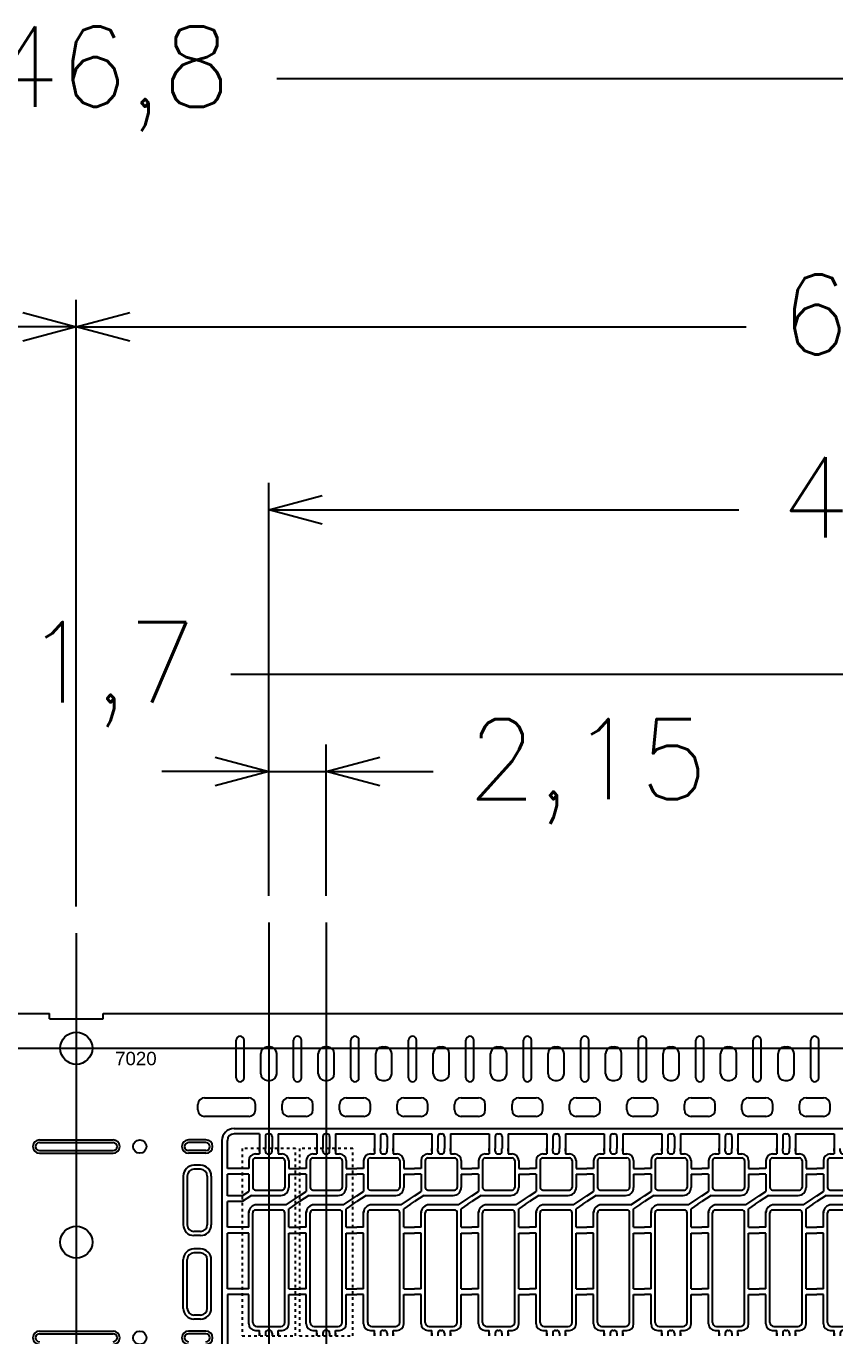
# Model space of a CAD drawing. Header units: millimetres. Extents: x -969 to -640, y 747 to 954.
# Drawn here: x -781.82 to -751.57, y 905.07 to 954.03 of the extents above; entities that cross this region are included whole.
import ezdxf

# ---------------------------------------------------------------- set-up
doc = ezdxf.new("R2010")
doc.units = ezdxf.units.MM
doc.header["$PDMODE"] = 3
doc.header["$PDSIZE"] = -1
for name, pattern in [('CENTER', [10.16, 6.35, -1.27, 1.27, -1.27]), ('DOT2', [0.125, 0, -0.125]), ('HIDDEN', [1.905, 1.27, -0.635])]:
    doc.linetypes.add(name, pattern=pattern)
doc.layers.get('DEFPOINTS').update_dxf_attribs({"color": 10})
for name, color, linetype in [('1', 3, 'Continuous'), ('6', 6, 'Continuous'), ('b etching', 1, 'Continuous'), ('CEN', 8, 'CENTER'), ('DIM', 7, 'Continuous'), ('HID', 1, 'HIDDEN')]:
    doc.layers.add(name, color=color, linetype=linetype)
doc.styles.add('SIMPLEX', font='simplex')
doc.styles.get("Standard").update_dxf_attribs({"font": 'txt.shx', "bigfont": 'chineset.shx'})
doc.styles.add('STYLE3', font='arial.ttf')
doc.dimstyles.new('ISO-25', dxfattribs={"dimtxt": 2.5, "dimasz": 2.5, "dimexe": 1.25, "dimexo": 0.625, "dimtad": 1, "dimtxsty": 'Standard', "dimcen": 2.5, "dimadec": 0, "dimazin": 0, "dimtfac": 1, "dimtmove": 0, "dimatfit": 3, "dimfxl": 1, "dimarcsym": 0})

# ---------------------------------------------------------------- blocks, each defined once
blk = doc.blocks.new('_OPEN30')
at = {"color": 0, "linetype": 'ByBlock'}
for p, q in [((-1, 0.268), (0, 0)), ((0, 0), (-1, -0.268)), ((0, 0), (-1, 0))]:
    blk.add_line(p, q, dxfattribs=at)
blk = doc.blocks.new('*D1')
at = {"layer": 'DEFPOINTS', "color": 0, "transparency": 16777216}
for p in [(-656.549, 952.064), (-903.349, 916.616), (-656.549, 916.616)]:
    blk.add_point(p, dxfattribs=at)
at = {"layer": 'DIM', "color": 0, "lineweight": -2, "transparency": 16777216}
for p, q in [((-903.349, 917.616), (-903.349, 953.064)), ((-656.549, 917.616), (-656.549, 953.064)), ((-901.349, 952.064), (-787.449, 952.064)), ((-658.549, 952.064), (-772.449, 952.064))]:
    blk.add_line(p, q, dxfattribs=at)
at = {"layer": 'DIM', "color": 0, "lineweight": -2, "transparency": 16777216, "xscale": 2, "yscale": 2, "zscale": 2, "rotation": 180}
blk.add_blockref('_OPEN30', (-903.349, 952.064), dxfattribs=at)
at = {"layer": 'DIM', "color": 0, "lineweight": -2, "transparency": 16777216, "xscale": 2, "yscale": 2, "zscale": 2}
blk.add_blockref('_OPEN30', (-656.549, 952.064), dxfattribs=at)
at = {"layer": 'DIM', "color": 0, "transparency": 16777216, "insert": (-779.949, 952.064), "char_height": 3, "attachment_point": 5, "style": 'SIMPLEX'}
blk.add_mtext('246,8', dxfattribs=at)
blk = doc.blocks.new('*D25')
at = {"layer": 'DEFPOINTS', "color": 0, "transparency": 16777216}
for p in [(-725.449, 935.955), (-772.749, 920.516), (-725.449, 920.516)]:
    blk.add_point(p, dxfattribs=at)
at = {"layer": 'DIM', "color": 0, "lineweight": -2, "transparency": 16777216}
for p, q in [((-772.749, 921.516), (-772.749, 936.955)), ((-725.449, 921.516), (-725.449, 936.955)), ((-770.749, 935.955), (-755.17, 935.955)), ((-727.449, 935.955), (-743.027, 935.955))]:
    blk.add_line(p, q, dxfattribs=at)
at = {"layer": 'DIM', "color": 0, "lineweight": -2, "transparency": 16777216, "xscale": 2, "yscale": 2, "zscale": 2, "rotation": 180}
blk.add_blockref('_OPEN30', (-772.749, 935.955), dxfattribs=at)
at = {"layer": 'DIM', "color": 0, "lineweight": -2, "transparency": 16777216, "xscale": 2, "yscale": 2, "zscale": 2}
blk.add_blockref('_OPEN30', (-725.449, 935.955), dxfattribs=at)
at = {"layer": 'DIM', "color": 0, "transparency": 16777216, "insert": (-749.099, 935.955), "char_height": 3, "attachment_point": 5, "style": 'SIMPLEX'}
blk.add_mtext('47,3', dxfattribs=at)
blk = doc.blocks.new('*D26')
at = {"layer": 'DEFPOINTS', "color": 0, "transparency": 16777216}
for p in [(-770.599, 926.169), (-772.749, 920.516), (-770.599, 920.516)]:
    blk.add_point(p, dxfattribs=at)
at = {"layer": 'DIM', "color": 0, "lineweight": -2, "transparency": 16777216}
for p, q in [((-772.749, 921.516), (-772.749, 927.169)), ((-770.599, 921.516), (-770.599, 927.169)), ((-774.749, 926.169), (-776.749, 926.169)), ((-772.749, 926.169), (-770.599, 926.169)), ((-768.599, 926.169), (-766.599, 926.169))]:
    blk.add_line(p, q, dxfattribs=at)
at = {"layer": 'DIM', "color": 0, "lineweight": -2, "transparency": 16777216, "xscale": 2, "yscale": 2, "zscale": 2}
blk.add_blockref('_OPEN30', (-772.749, 926.169), dxfattribs=at)
at = {"layer": 'DIM', "color": 0, "lineweight": -2, "transparency": 16777216, "xscale": 2, "yscale": 2, "zscale": 2, "rotation": 180}
blk.add_blockref('_OPEN30', (-770.599, 926.169), dxfattribs=at)
at = {"layer": 'DIM', "color": 0, "transparency": 16777216, "insert": (-760.813, 926.169), "char_height": 3, "attachment_point": 5, "style": 'SIMPLEX'}
blk.add_mtext('2,15', dxfattribs=at)
blk = doc.blocks.new('*D31')
at = {"layer": 'DEFPOINTS', "color": 0, "transparency": 16777216}
for p in [(-779.949, 942.797), (-841.649, 920.116), (-779.949, 920.116)]:
    blk.add_point(p, dxfattribs=at)
at = {"layer": 'DIM', "color": 0, "lineweight": -2, "transparency": 16777216}
for p, q in [((-841.649, 921.116), (-841.649, 943.797)), ((-779.949, 921.116), (-779.949, 943.797)), ((-839.649, 942.797), (-816.584, 942.797)), ((-781.949, 942.797), (-805.013, 942.797))]:
    blk.add_line(p, q, dxfattribs=at)
at = {"layer": 'DIM', "color": 0, "lineweight": -2, "transparency": 16777216, "xscale": 2, "yscale": 2, "zscale": 2, "rotation": 180}
blk.add_blockref('_OPEN30', (-841.649, 942.797), dxfattribs=at)
at = {"layer": 'DIM', "color": 0, "lineweight": -2, "transparency": 16777216, "xscale": 2, "yscale": 2, "zscale": 2}
blk.add_blockref('_OPEN30', (-779.949, 942.797), dxfattribs=at)
at = {"layer": 'DIM', "color": 0, "transparency": 16777216, "insert": (-810.799, 942.797), "char_height": 3, "attachment_point": 5, "style": 'SIMPLEX'}
blk.add_mtext('61,7', dxfattribs=at)
blk = doc.blocks.new('*D29')
at = {"layer": 'DEFPOINTS', "color": 0, "transparency": 16777216}
for p in [(-718.249, 942.797), (-779.949, 920.116), (-718.249, 920.116)]:
    blk.add_point(p, dxfattribs=at)
at = {"layer": 'DIM', "color": 0, "lineweight": -2, "transparency": 16777216}
for p, q in [((-779.949, 921.116), (-779.949, 943.797)), ((-718.249, 921.116), (-718.249, 943.797)), ((-777.949, 942.797), (-754.884, 942.797)), ((-720.249, 942.797), (-743.313, 942.797))]:
    blk.add_line(p, q, dxfattribs=at)
at = {"layer": 'DIM', "color": 0, "lineweight": -2, "transparency": 16777216, "xscale": 2, "yscale": 2, "zscale": 2, "rotation": 180}
blk.add_blockref('_OPEN30', (-779.949, 942.797), dxfattribs=at)
at = {"layer": 'DIM', "color": 0, "lineweight": -2, "transparency": 16777216, "xscale": 2, "yscale": 2, "zscale": 2}
blk.add_blockref('_OPEN30', (-718.249, 942.797), dxfattribs=at)
at = {"layer": 'DIM', "color": 0, "transparency": 16777216, "insert": (-749.099, 942.797), "char_height": 3, "attachment_point": 5, "style": 'SIMPLEX'}
blk.add_mtext('61,7', dxfattribs=at)
blk = doc.blocks.new('*D36')
at = {"layer": 'DEFPOINTS', "color": 0, "transparency": 16777216}
for p in [(-749.099, 929.794), (-810.799, 920.616), (-749.099, 920.616)]:
    blk.add_point(p, dxfattribs=at)
at = {"layer": 'DIM', "color": 0, "lineweight": -2, "transparency": 16777216}
for p, q in [((-810.799, 921.616), (-810.799, 930.794)), ((-749.099, 921.616), (-749.099, 930.794)), ((-808.799, 929.794), (-785.734, 929.794)), ((-751.099, 929.794), (-774.163, 929.794))]:
    blk.add_line(p, q, dxfattribs=at)
at = {"layer": 'DIM', "color": 0, "lineweight": -2, "transparency": 16777216, "xscale": 2, "yscale": 2, "zscale": 2, "rotation": 180}
blk.add_blockref('_OPEN30', (-810.799, 929.794), dxfattribs=at)
at = {"layer": 'DIM', "color": 0, "lineweight": -2, "transparency": 16777216, "xscale": 2, "yscale": 2, "zscale": 2}
blk.add_blockref('_OPEN30', (-749.099, 929.794), dxfattribs=at)
at = {"layer": 'DIM', "color": 0, "transparency": 16777216, "insert": (-779.949, 929.794), "char_height": 3, "attachment_point": 5, "style": 'SIMPLEX'}
blk.add_mtext('61,7', dxfattribs=at)
blk = doc.blocks.new('e1')
at = {"layer": '1', "linetype": 'ByBlock'}
for p, q in [((-947.208, 906.381), (-947.058, 906.381)), ((-946.833, 906.481), (-946.833, 906.581)), ((-946.733, 906.381), (-946.683, 906.381)), ((-946.583, 906.481), (-946.583, 906.581)), ((-947.708, 904.814), (-947.458, 904.981)), ((-947.358, 904.831), (-947.708, 904.597)), ((-946.058, 904.481), (-945.708, 904.714)), ((-945.708, 904.497), (-945.958, 904.331)), ((-947.208, 899.781), (-947.058, 899.781)), ((-946.833, 899.681), (-946.833, 899.581)), ((-946.733, 899.781), (-946.683, 899.781)), ((-946.583, 899.681), (-946.583, 899.581))]:
    blk.add_line(p, q, dxfattribs=at)
at = {"layer": '1'}
for p, q in [((-947.058, 906.581), (-947.058, 906.481)), ((-947.058, 906.481), (-947.058, 906.581)), ((-947.058, 906.581), (-947.058, 906.381)), ((-946.358, 906.581), (-946.358, 906.481)), ((-946.358, 906.481), (-946.358, 906.581)), ((-946.358, 906.581), (-946.358, 906.381)), ((-946.358, 906.381), (-946.208, 906.381)), ((-947.458, 906.131), (-947.458, 905.841)), ((-945.958, 906.131), (-945.958, 905.841)), ((-947.458, 905.841), (-947.708, 905.841)), ((-947.458, 905.621), (-947.708, 905.621)), ((-947.458, 905.621), (-947.458, 904.981)), ((-945.958, 905.841), (-945.708, 905.841)), ((-945.958, 905.621), (-945.958, 905.131)), ((-945.958, 905.621), (-945.708, 905.621)), ((-947.358, 904.831), (-946.258, 904.831)), ((-946.058, 904.481), (-947.158, 904.481)), ((-947.458, 903.641), (-947.458, 904.231)), ((-945.958, 903.641), (-945.958, 904.331)), ((-947.458, 903.641), (-947.708, 903.641)), ((-947.458, 903.421), (-947.708, 903.421)), ((-947.458, 901.341), (-947.458, 903.421)), ((-945.958, 903.641), (-945.708, 903.641)), ((-945.958, 901.341), (-945.958, 903.421)), ((-945.958, 903.421), (-945.708, 903.421)), ((-947.458, 901.341), (-947.708, 901.341)), ((-947.458, 901.121), (-947.708, 901.121)), ((-947.458, 900.031), (-947.458, 901.121)), ((-945.958, 901.341), (-945.708, 901.341)), ((-945.958, 900.031), (-945.958, 901.121)), ((-945.958, 901.121), (-945.708, 901.121)), ((-947.058, 899.581), (-947.058, 899.781)), ((-947.058, 899.581), (-947.058, 899.681)), ((-947.058, 899.681), (-947.058, 899.581)), ((-946.358, 899.781), (-946.208, 899.781)), ((-946.358, 899.581), (-946.358, 899.781)), ((-946.358, 899.581), (-946.358, 899.681)), ((-946.358, 899.681), (-946.358, 899.581))]:
    blk.add_line(p, q, dxfattribs=at)
for centre, radius, start, end in [((-947.208, 906.131), 0.25, 90, 180), ((-946.208, 906.131), 0.25, 0, 90), ((-946.258, 905.131), 0.3, 270, 0), ((-947.158, 904.181), 0.3, 90, 180), ((-947.208, 900.031), 0.25, 180, 270), ((-946.208, 900.031), 0.25, 270, 0)]:
    blk.add_arc(centre, radius, start, end, dxfattribs=at)
at = {"layer": '1', "linetype": 'ByBlock'}
for centre, start, end in [((-946.733, 906.481), 180, 270), ((-946.683, 906.481), 270, 0), ((-946.733, 899.681), 90, 180), ((-946.683, 899.681), 0, 90)]:
    blk.add_arc(centre, 0.1, start, end, dxfattribs=at)
blk = doc.blocks.new('e2')
at = {"layer": 'b etching', "linetype": 'ByBlock'}
for p, q in [((-947.308, 906.131), (-947.308, 905.131)), ((-947.208, 906.231), (-946.208, 906.231)), ((-946.108, 906.131), (-946.108, 905.131)), ((-947.208, 905.031), (-946.208, 905.031)), ((-947.308, 900.081), (-947.308, 904.181)), ((-946.208, 904.281), (-947.208, 904.281)), ((-946.108, 900.081), (-946.108, 904.181)), ((-947.158, 899.931), (-946.258, 899.931))]:
    blk.add_line(p, q, dxfattribs=at)
for centre, radius, start, end in [((-947.208, 906.131), 0.1, 90, 180), ((-946.208, 906.131), 0.1, 360, 90), ((-947.208, 905.131), 0.1, 180, 270), ((-946.208, 905.131), 0.1, 270, 360), ((-947.208, 904.181), 0.1, 90, 180), ((-946.208, 904.181), 0.1, 0, 90), ((-947.158, 900.081), 0.15, 180, 270), ((-946.258, 900.081), 0.15, 270, 0)]:
    blk.add_arc(centre, radius, start, end, dxfattribs=at)

msp = doc.modelspace()

# ---------------------------------------------------------------- linework, layer by layer
at = {"layer": '1', "linetype": 'ByBlock'}
for p, q in [((-810.7986804, 917.11640189), (-780.9486804, 917.11640189)), ((-778.9486804, 917.11640189), (-749.0986804, 917.11640189)), ((-773.2486804, 913.51640189), (-773.2486804, 913.71640189)), ((-772.2486804, 913.51640189), (-772.2486804, 913.71640189)), ((-771.0986804, 913.51640189), (-771.0986804, 913.71640189)), ((-770.0986804, 913.51640189), (-770.0986804, 913.71640189)), ((-768.9486804, 913.51640189), (-768.9486804, 913.71640189)), ((-767.9486804, 913.51640189), (-767.9486804, 913.71640189)), ((-766.7986804, 913.51640189), (-766.7986804, 913.71640189)), ((-765.7986804, 913.51640189), (-765.7986804, 913.71640189)), ((-764.6486804, 913.51640189), (-764.6486804, 913.71640189)), ((-763.6486804, 913.51640189), (-763.6486804, 913.71640189)), ((-762.4986804, 913.51640189), (-762.4986804, 913.71640189)), ((-761.4986804, 913.51640189), (-761.4986804, 913.71640189)), ((-760.3486804, 913.51640189), (-760.3486804, 913.71640189)), ((-759.3486804, 913.51640189), (-759.3486804, 913.71640189)), ((-758.1986804, 913.51640189), (-758.1986804, 913.71640189)), ((-757.1986804, 913.51640189), (-757.1986804, 913.71640189)), ((-756.0486804, 913.51640189), (-756.0486804, 913.71640189)), ((-755.0486804, 913.51640189), (-755.0486804, 913.71640189)), ((-753.8986804, 913.51640189), (-753.8986804, 913.71640189)), ((-752.8986804, 913.51640189), (-752.8986804, 913.71640189)), ((-751.7486804, 913.51640189), (-751.7486804, 913.71640189)), ((-773.4986804, 913.26640189), (-775.1486804, 913.26640189)), ((-771.3486804, 913.26640189), (-771.9986804, 913.26640189)), ((-769.1986804, 913.26640189), (-769.8486804, 913.26640189)), ((-767.0486804, 913.26640189), (-767.6986804, 913.26640189)), ((-764.8986804, 913.26640189), (-765.5486804, 913.26640189)), ((-762.7486804, 913.26640189), (-763.3986804, 913.26640189)), ((-760.5986804, 913.26640189), (-761.2486804, 913.26640189)), ((-758.4486804, 913.26640189), (-759.0986804, 913.26640189)), ((-756.2986804, 913.26640189), (-756.9486804, 913.26640189)), ((-754.1486804, 913.26640189), (-754.7986804, 913.26640189)), ((-751.9986804, 913.26640189), (-752.6486804, 913.26640189)), ((-774.2986804, 911.32640189), (-774.2986804, 912.36640189)), ((-773.0986804, 912.61640189), (-774.0486804, 912.61640189)), ((-773.0986804, 912.61640189), (-773.0986804, 912.06640189)), ((-772.8736804, 912.51640189), (-772.8736804, 912.06640189)), ((-772.7736804, 912.61640189), (-772.7236804, 912.61640189)), ((-772.6236804, 912.51640189), (-772.6236804, 912.06640189)), ((-772.3986804, 912.61640189), (-770.9486804, 912.61640189)), ((-772.3986804, 912.61640189), (-772.3986804, 912.06640189)), ((-770.9486804, 912.61640189), (-770.9486804, 912.06640189)), ((-770.7236804, 912.51640189), (-770.7236804, 912.06640189)), ((-770.6236804, 912.61640189), (-770.5736804, 912.61640189)), ((-770.4736804, 912.51640189), (-770.4736804, 912.06640189)), ((-770.2486804, 912.61640189), (-768.7986804, 912.61640189)), ((-770.2486804, 912.61640189), (-770.2486804, 912.06640189)), ((-768.7986804, 912.61640189), (-768.7986804, 912.06640189)), ((-768.5736804, 912.51640189), (-768.5736804, 912.06640189)), ((-768.4736804, 912.61640189), (-768.4236804, 912.61640189)), ((-768.3236804, 912.51640189), (-768.3236804, 912.06640189)), ((-768.0986804, 912.61640189), (-766.6486804, 912.61640189)), ((-768.0986804, 912.61640189), (-768.0986804, 912.06640189)), ((-766.6486804, 912.61640189), (-766.6486804, 912.06640189)), ((-766.4236804, 912.51640189), (-766.4236804, 912.06640189)), ((-766.3236804, 912.61640189), (-766.2736804, 912.61640189)), ((-766.1736804, 912.51640189), (-766.1736804, 912.06640189)), ((-765.9486804, 912.61640189), (-764.4986804, 912.61640189)), ((-765.9486804, 912.61640189), (-765.9486804, 912.06640189)), ((-764.4986804, 912.61640189), (-764.4986804, 912.06640189)), ((-764.2736804, 912.51640189), (-764.2736804, 912.06640189)), ((-764.1736804, 912.61640189), (-764.1236804, 912.61640189)), ((-764.0236804, 912.51640189), (-764.0236804, 912.06640189)), ((-763.7986804, 912.61640189), (-762.3486804, 912.61640189)), ((-763.7986804, 912.61640189), (-763.7986804, 912.06640189)), ((-762.3486804, 912.61640189), (-762.3486804, 912.06640189)), ((-762.1236804, 912.51640189), (-762.1236804, 912.06640189)), ((-762.0236804, 912.61640189), (-761.9736804, 912.61640189)), ((-761.8736804, 912.51640189), (-761.8736804, 912.06640189)), ((-761.6486804, 912.61640189), (-760.1986804, 912.61640189)), ((-761.6486804, 912.61640189), (-761.6486804, 912.06640189)), ((-760.1986804, 912.61640189), (-760.1986804, 912.06640189)), ((-759.9736804, 912.51640189), (-759.9736804, 912.06640189)), ((-759.8736804, 912.61640189), (-759.8236804, 912.61640189)), ((-759.7236804, 912.51640189), (-759.7236804, 912.06640189)), ((-759.4986804, 912.61640189), (-758.0486804, 912.61640189)), ((-759.4986804, 912.61640189), (-759.4986804, 912.06640189)), ((-758.0486804, 912.61640189), (-758.0486804, 912.06640189)), ((-757.8236804, 912.51640189), (-757.8236804, 912.06640189)), ((-757.7236804, 912.61640189), (-757.6736804, 912.61640189)), ((-757.5736804, 912.51640189), (-757.5736804, 912.06640189)), ((-757.3486804, 912.61640189), (-755.8986804, 912.61640189)), ((-757.3486804, 912.61640189), (-757.3486804, 912.06640189)), ((-755.8986804, 912.61640189), (-755.8986804, 912.06640189)), ((-755.6736804, 912.51640189), (-755.6736804, 912.06640189)), ((-755.5736804, 912.61640189), (-755.5236804, 912.61640189)), ((-755.4236804, 912.51640189), (-755.4236804, 912.06640189)), ((-755.1986804, 912.61640189), (-753.7486804, 912.61640189)), ((-755.1986804, 912.61640189), (-755.1986804, 912.06640189)), ((-753.7486804, 912.61640189), (-753.7486804, 912.06640189)), ((-753.5236804, 912.51640189), (-753.5236804, 912.06640189)), ((-753.4236804, 912.61640189), (-753.3736804, 912.61640189)), ((-753.2736804, 912.51640189), (-753.2736804, 912.06640189)), ((-753.0486804, 912.61640189), (-751.5986804, 912.61640189)), ((-753.0486804, 912.61640189), (-753.0486804, 912.06640189)), ((-751.5986804, 912.61640189), (-751.5986804, 912.06640189)), ((-773.7486804, 911.32640189), (-774.2986804, 911.32640189)), ((-771.7486804, 911.32640189), (-771.5986804, 911.32640189)), ((-769.5986804, 911.32640189), (-769.4486804, 911.32640189)), ((-767.4486804, 911.32640189), (-767.2986804, 911.32640189)), ((-765.2986804, 911.32640189), (-765.1486804, 911.32640189)), ((-763.1486804, 911.32640189), (-762.9986804, 911.32640189)), ((-760.9986804, 911.32640189), (-760.8486804, 911.32640189)), ((-758.8486804, 911.32640189), (-758.6986804, 911.32640189)), ((-756.6986804, 911.32640189), (-756.5486804, 911.32640189)), ((-754.5486804, 911.32640189), (-754.3986804, 911.32640189)), ((-752.3986804, 911.32640189), (-752.2486804, 911.32640189)), ((-774.2986804, 910.29973522), (-774.2986804, 911.10640189)), ((-773.7486804, 911.10640189), (-774.2986804, 911.10640189)), ((-771.7486804, 911.10640189), (-771.5986804, 911.10640189)), ((-769.5986804, 911.10640189), (-769.4486804, 911.10640189)), ((-767.4486804, 911.10640189), (-767.2986804, 911.10640189)), ((-765.2986804, 911.10640189), (-765.1486804, 911.10640189)), ((-763.1486804, 911.10640189), (-762.9986804, 911.10640189)), ((-760.9986804, 911.10640189), (-760.8486804, 911.10640189)), ((-758.8486804, 911.10640189), (-758.6986804, 911.10640189)), ((-756.6986804, 911.10640189), (-756.5486804, 911.10640189)), ((-754.5486804, 911.10640189), (-754.3986804, 911.10640189)), ((-752.3986804, 911.10640189), (-752.2486804, 911.10640189)), ((-773.7486804, 910.29973522), (-774.2986804, 910.29973522)), ((-771.7486804, 910.19973522), (-771.5986804, 910.29973522)), ((-769.5986804, 910.19973522), (-769.4486804, 910.29973522)), ((-767.4486804, 910.19973522), (-767.2986804, 910.29973522)), ((-765.2986804, 910.19973522), (-765.1486804, 910.29973522)), ((-763.1486804, 910.19973522), (-762.9986804, 910.29973522)), ((-760.9986804, 910.19973522), (-760.8486804, 910.29973522)), ((-758.8486804, 910.19973522), (-758.6986804, 910.29973522)), ((-756.6986804, 910.19973522), (-756.5486804, 910.29973522)), ((-754.5486804, 910.19973522), (-754.3986804, 910.29973522)), ((-752.3986804, 910.19973522), (-752.2486804, 910.29973522)), ((-774.2986804, 909.12640189), (-774.2986804, 910.08306855)), ((-773.7486804, 910.08306855), (-774.2986804, 910.08306855)), ((-771.7486804, 909.98306855), (-771.5986804, 910.08306855)), ((-769.5986804, 909.98306855), (-769.4486804, 910.08306855)), ((-767.4486804, 909.98306855), (-767.2986804, 910.08306855)), ((-765.2986804, 909.98306855), (-765.1486804, 910.08306855)), ((-763.1486804, 909.98306855), (-762.9986804, 910.08306855)), ((-760.9986804, 909.98306855), (-760.8486804, 910.08306855)), ((-758.8486804, 909.98306855), (-758.6986804, 910.08306855)), ((-756.6986804, 909.98306855), (-756.5486804, 910.08306855)), ((-754.5486804, 909.98306855), (-754.3986804, 910.08306855)), ((-752.3986804, 909.98306855), (-752.2486804, 910.08306855)), ((-773.7486804, 909.12640189), (-774.2986804, 909.12640189)), ((-774.2986804, 906.82640189), (-774.2986804, 908.90640189)), ((-773.7486804, 908.90640189), (-774.2986804, 908.90640189)), ((-771.7486804, 909.12640189), (-771.5986804, 909.12640189)), ((-771.7486804, 908.90640189), (-771.5986804, 908.90640189)), ((-769.5986804, 909.12640189), (-769.4486804, 909.12640189)), ((-769.5986804, 908.90640189), (-769.4486804, 908.90640189)), ((-767.4486804, 909.12640189), (-767.2986804, 909.12640189)), ((-767.4486804, 908.90640189), (-767.2986804, 908.90640189)), ((-765.2986804, 909.12640189), (-765.1486804, 909.12640189)), ((-765.2986804, 908.90640189), (-765.1486804, 908.90640189)), ((-763.1486804, 909.12640189), (-762.9986804, 909.12640189)), ((-763.1486804, 908.90640189), (-762.9986804, 908.90640189)), ((-760.9986804, 909.12640189), (-760.8486804, 909.12640189)), ((-760.9986804, 908.90640189), (-760.8486804, 908.90640189)), ((-758.8486804, 909.12640189), (-758.6986804, 909.12640189)), ((-758.8486804, 908.90640189), (-758.6986804, 908.90640189)), ((-756.6986804, 909.12640189), (-756.5486804, 909.12640189)), ((-756.6986804, 908.90640189), (-756.5486804, 908.90640189)), ((-754.5486804, 909.12640189), (-754.3986804, 909.12640189)), ((-754.5486804, 908.90640189), (-754.3986804, 908.90640189)), ((-752.3986804, 909.12640189), (-752.2486804, 909.12640189)), ((-752.3986804, 908.90640189), (-752.2486804, 908.90640189)), ((-773.7486804, 906.82640189), (-774.2986804, 906.82640189)), ((-773.7486804, 906.60640189), (-774.2986804, 906.60640189)), ((-774.2986804, 906.60640189), (-774.2986804, 904.17640189)), ((-771.7486804, 906.82640189), (-771.5986804, 906.82640189)), ((-771.7486804, 906.60640189), (-771.5986804, 906.60640189)), ((-769.5986804, 906.82640189), (-769.4486804, 906.82640189)), ((-769.5986804, 906.60640189), (-769.4486804, 906.60640189)), ((-767.4486804, 906.82640189), (-767.2986804, 906.82640189)), ((-767.4486804, 906.60640189), (-767.2986804, 906.60640189)), ((-765.2986804, 906.82640189), (-765.1486804, 906.82640189)), ((-765.2986804, 906.60640189), (-765.1486804, 906.60640189)), ((-763.1486804, 906.82640189), (-762.9986804, 906.82640189)), ((-763.1486804, 906.60640189), (-762.9986804, 906.60640189)), ((-760.9986804, 906.82640189), (-760.8486804, 906.82640189)), ((-760.9986804, 906.60640189), (-760.8486804, 906.60640189)), ((-758.8486804, 906.82640189), (-758.6986804, 906.82640189)), ((-758.8486804, 906.60640189), (-758.6986804, 906.60640189)), ((-756.6986804, 906.82640189), (-756.5486804, 906.82640189)), ((-756.6986804, 906.60640189), (-756.5486804, 906.60640189)), ((-754.5486804, 906.82640189), (-754.3986804, 906.82640189)), ((-754.5486804, 906.60640189), (-754.3986804, 906.60640189)), ((-752.3986804, 906.82640189), (-752.2486804, 906.82640189)), ((-752.3986804, 906.60640189), (-752.2486804, 906.60640189))]:
    msp.add_line(p, q, dxfattribs=at)
at = {"layer": '1'}
for p, q in [((-780.9486804, 916.91640189), (-780.9486804, 917.11640189)), ((-780.9486804, 916.91640189), (-779.9486804, 916.91640189)), ((-779.9486804, 916.91640189), (-778.9486804, 916.91640189)), ((-778.9486804, 916.91640189), (-778.9486804, 917.11640189)), ((-773.9736804, 914.71640189), (-773.9736804, 916.11640189)), ((-773.9736804, 914.71640189), (-773.9736804, 916.11640189)), ((-773.6736804, 914.71640189), (-773.6736804, 916.11640189)), ((-773.6736804, 914.71640189), (-773.6736804, 916.11640189)), ((-772.7986804, 915.86640189), (-772.6986804, 915.86640189)), ((-771.8236804, 914.71640189), (-771.8236804, 916.11640189)), ((-771.8236804, 914.71640189), (-771.8236804, 916.11640189)), ((-771.5236804, 914.71640189), (-771.5236804, 916.11640189)), ((-771.5236804, 914.71640189), (-771.5236804, 916.11640189)), ((-770.6486804, 915.86640189), (-770.5486804, 915.86640189)), ((-769.6736804, 914.71640189), (-769.6736804, 916.11640189)), ((-769.6736804, 914.71640189), (-769.6736804, 916.11640189)), ((-769.3736804, 914.71640189), (-769.3736804, 916.11640189)), ((-769.3736804, 914.71640189), (-769.3736804, 916.11640189)), ((-768.4986804, 915.86640189), (-768.3986804, 915.86640189)), ((-767.5236804, 914.71640189), (-767.5236804, 916.11640189)), ((-767.5236804, 914.71640189), (-767.5236804, 916.11640189)), ((-767.2236804, 914.71640189), (-767.2236804, 916.11640189)), ((-767.2236804, 914.71640189), (-767.2236804, 916.11640189)), ((-766.3486804, 915.86640189), (-766.2486804, 915.86640189)), ((-765.3736804, 914.71640189), (-765.3736804, 916.11640189)), ((-765.3736804, 914.71640189), (-765.3736804, 916.11640189)), ((-765.0736804, 914.71640189), (-765.0736804, 916.11640189)), ((-765.0736804, 914.71640189), (-765.0736804, 916.11640189)), ((-764.1986804, 915.86640189), (-764.0986804, 915.86640189)), ((-763.2236804, 914.71640189), (-763.2236804, 916.11640189)), ((-763.2236804, 914.71640189), (-763.2236804, 916.11640189)), ((-762.9236804, 914.71640189), (-762.9236804, 916.11640189)), ((-762.9236804, 914.71640189), (-762.9236804, 916.11640189)), ((-762.0486804, 915.86640189), (-761.9486804, 915.86640189)), ((-761.0736804, 914.71640189), (-761.0736804, 916.11640189)), ((-761.0736804, 914.71640189), (-761.0736804, 916.11640189)), ((-760.7736804, 914.71640189), (-760.7736804, 916.11640189)), ((-760.7736804, 914.71640189), (-760.7736804, 916.11640189)), ((-759.8986804, 915.86640189), (-759.7986804, 915.86640189)), ((-758.9236804, 914.71640189), (-758.9236804, 916.11640189)), ((-758.9236804, 914.71640189), (-758.9236804, 916.11640189)), ((-758.6236804, 914.71640189), (-758.6236804, 916.11640189)), ((-758.6236804, 914.71640189), (-758.6236804, 916.11640189)), ((-757.7486804, 915.86640189), (-757.6486804, 915.86640189)), ((-756.7736804, 914.71640189), (-756.7736804, 916.11640189)), ((-756.7736804, 914.71640189), (-756.7736804, 916.11640189)), ((-756.4736804, 914.71640189), (-756.4736804, 916.11640189)), ((-756.4736804, 914.71640189), (-756.4736804, 916.11640189)), ((-755.5986804, 915.86640189), (-755.4986804, 915.86640189)), ((-754.6236804, 914.71640189), (-754.6236804, 916.11640189)), ((-754.6236804, 914.71640189), (-754.6236804, 916.11640189)), ((-754.3236804, 914.71640189), (-754.3236804, 916.11640189)), ((-754.3236804, 914.71640189), (-754.3236804, 916.11640189)), ((-753.4486804, 915.86640189), (-753.3486804, 915.86640189)), ((-752.4736804, 914.71640189), (-752.4736804, 916.11640189)), ((-752.4736804, 914.71640189), (-752.4736804, 916.11640189)), ((-752.1736804, 914.71640189), (-752.1736804, 916.11640189)), ((-752.1736804, 914.71640189), (-752.1736804, 916.11640189)), ((-773.0486804, 914.86640189), (-773.0486804, 915.61640189)), ((-772.4486804, 914.86640189), (-772.4486804, 915.61640189)), ((-770.8986804, 914.86640189), (-770.8986804, 915.61640189)), ((-770.2986804, 914.86640189), (-770.2986804, 915.61640189)), ((-768.7486804, 914.86640189), (-768.7486804, 915.61640189)), ((-768.1486804, 914.86640189), (-768.1486804, 915.61640189)), ((-766.5986804, 914.86640189), (-766.5986804, 915.61640189)), ((-765.9986804, 914.86640189), (-765.9986804, 915.61640189)), ((-764.4486804, 914.86640189), (-764.4486804, 915.61640189)), ((-763.8486804, 914.86640189), (-763.8486804, 915.61640189)), ((-762.2986804, 914.86640189), (-762.2986804, 915.61640189)), ((-761.6986804, 914.86640189), (-761.6986804, 915.61640189)), ((-760.1486804, 914.86640189), (-760.1486804, 915.61640189)), ((-759.5486804, 914.86640189), (-759.5486804, 915.61640189)), ((-757.9986804, 914.86640189), (-757.9986804, 915.61640189)), ((-757.3986804, 914.86640189), (-757.3986804, 915.61640189)), ((-755.8486804, 914.86640189), (-755.8486804, 915.61640189)), ((-755.2486804, 914.86640189), (-755.2486804, 915.61640189)), ((-753.6986804, 914.86640189), (-753.6986804, 915.61640189)), ((-753.0986804, 914.86640189), (-753.0986804, 915.61640189)), ((-772.7986804, 914.61640189), (-772.6986804, 914.61640189)), ((-770.6486804, 914.61640189), (-770.5486804, 914.61640189)), ((-768.4986804, 914.61640189), (-768.3986804, 914.61640189)), ((-766.3486804, 914.61640189), (-766.2486804, 914.61640189)), ((-764.1986804, 914.61640189), (-764.0986804, 914.61640189)), ((-762.0486804, 914.61640189), (-761.9486804, 914.61640189)), ((-759.8986804, 914.61640189), (-759.7986804, 914.61640189)), ((-757.7486804, 914.61640189), (-757.6486804, 914.61640189)), ((-755.5986804, 914.61640189), (-755.4986804, 914.61640189)), ((-753.4486804, 914.61640189), (-753.3486804, 914.61640189)), ((-775.3986804, 913.51640189), (-775.3986804, 913.71640189)), ((-775.1486804, 913.96640189), (-773.4986804, 913.96640189)), ((-771.9986804, 913.96640189), (-771.3486804, 913.96640189)), ((-769.8486804, 913.96640189), (-769.1986804, 913.96640189)), ((-767.6986804, 913.96640189), (-767.0486804, 913.96640189)), ((-765.5486804, 913.96640189), (-764.8986804, 913.96640189)), ((-763.3986804, 913.96640189), (-762.7486804, 913.96640189)), ((-761.2486804, 913.96640189), (-760.5986804, 913.96640189)), ((-759.0986804, 913.96640189), (-758.4486804, 913.96640189)), ((-756.9486804, 913.96640189), (-756.2986804, 913.96640189)), ((-754.7986804, 913.96640189), (-754.1486804, 913.96640189)), ((-752.6486804, 913.96640189), (-751.9986804, 913.96640189)), ((-781.3236804, 912.29140189), (-778.5736804, 912.29140189)), ((-779.4486804, 912.29140189), (-778.5736804, 912.29140189)), ((-775.0986804, 912.29140189), (-775.7486804, 912.29140189)), ((-775.0986804, 912.29140189), (-775.7486804, 912.29140189)), ((-781.3236804, 911.99140189), (-778.5736804, 911.99140189)), ((-779.4486804, 911.99140189), (-778.5736804, 911.99140189)), ((-775.0986804, 911.99140189), (-775.7486804, 911.99140189)), ((-775.0986804, 911.99140189), (-775.7486804, 911.99140189)), ((-775.2986804, 911.29140189), (-775.5486804, 911.29140189)), ((-775.7986804, 911.04140189), (-775.7986804, 909.21640189)), ((-775.0486804, 911.04140189), (-775.0486804, 909.21640189)), ((-775.2986804, 908.96640189), (-775.5486804, 908.96640189)), ((-775.7986804, 906.09140189), (-775.7986804, 907.91640189)), ((-775.2986804, 908.16640189), (-775.5486804, 908.16640189)), ((-775.0486804, 906.09140189), (-775.0486804, 907.91640189)), ((-775.2986804, 905.84140189), (-775.5486804, 905.84140189)), ((-781.3236804, 905.14140189), (-778.5736804, 905.14140189)), ((-779.4486804, 905.14140189), (-778.5736804, 905.14140189)), ((-775.0986804, 905.14140189), (-775.7486804, 905.14140189)), ((-775.0986804, 905.14140189), (-775.7486804, 905.14140189))]:
    msp.add_line(p, q, dxfattribs=at)
for centre, radius in [((-779.9486804, 915.81640189), 0.6), ((-777.5736804, 912.14140189), 0.25), ((-779.9486804, 908.56640189), 0.6), ((-777.5736804, 904.99140189), 0.25)]:
    msp.add_circle(centre, radius, dxfattribs=at)
for centre, radius, start, end in [((-773.8236804, 916.11640189), 0.15, 0, 180), ((-773.8236804, 916.11640189), 0.15, 0, 180), ((-771.6736804, 916.11640189), 0.15, 0, 180), ((-771.6736804, 916.11640189), 0.15, 0, 180), ((-769.5236804, 916.11640189), 0.15, 0, 180), ((-769.5236804, 916.11640189), 0.15, 0, 180), ((-767.3736804, 916.11640189), 0.15, 0, 180), ((-767.3736804, 916.11640189), 0.15, 0, 180), ((-765.2236804, 916.11640189), 0.15, 0, 180), ((-765.2236804, 916.11640189), 0.15, 0, 180), ((-763.0736804, 916.11640189), 0.15, 0, 180), ((-763.0736804, 916.11640189), 0.15, 0, 180), ((-760.9236804, 916.11640189), 0.15, 0, 180), ((-760.9236804, 916.11640189), 0.15, 0, 180), ((-758.7736804, 916.11640189), 0.15, 0, 180), ((-758.7736804, 916.11640189), 0.15, 0, 180), ((-756.6236804, 916.11640189), 0.15, 0, 180), ((-756.6236804, 916.11640189), 0.15, 0, 180), ((-754.4736804, 916.11640189), 0.15, 0, 180), ((-754.4736804, 916.11640189), 0.15, 0, 180), ((-752.3236804, 916.11640189), 0.15, 0, 180), ((-752.3236804, 916.11640189), 0.15, 0, 180), ((-772.7986804, 915.61640189), 0.25, 90, 180), ((-772.6986804, 915.61640189), 0.25, 0, 90), ((-770.6486804, 915.61640189), 0.25, 90, 180), ((-770.5486804, 915.61640189), 0.25, 0, 90), ((-768.4986804, 915.61640189), 0.25, 90, 180), ((-768.3986804, 915.61640189), 0.25, 0, 90), ((-766.3486804, 915.61640189), 0.25, 90, 180), ((-766.2486804, 915.61640189), 0.25, 0, 90), ((-764.1986804, 915.61640189), 0.25, 90, 180), ((-764.0986804, 915.61640189), 0.25, 0, 90), ((-762.0486804, 915.61640189), 0.25, 90, 180), ((-761.9486804, 915.61640189), 0.25, 0, 90), ((-759.8986804, 915.61640189), 0.25, 90, 180), ((-759.7986804, 915.61640189), 0.25, 0, 90), ((-757.7486804, 915.61640189), 0.25, 90, 180), ((-757.6486804, 915.61640189), 0.25, 0, 90), ((-755.5986804, 915.61640189), 0.25, 90, 180), ((-755.4986804, 915.61640189), 0.25, 0, 90), ((-753.4486804, 915.61640189), 0.25, 90, 180), ((-753.3486804, 915.61640189), 0.25, 0, 90), ((-773.8236804, 914.71640189), 0.15, 180, 0), ((-773.8236804, 914.71640189), 0.15, 180, 0), ((-772.7986804, 914.86640189), 0.25, 180, 270), ((-772.6986804, 914.86640189), 0.25, 270, 0), ((-771.6736804, 914.71640189), 0.15, 180, 0), ((-771.6736804, 914.71640189), 0.15, 180, 0), ((-770.6486804, 914.86640189), 0.25, 180, 270), ((-770.5486804, 914.86640189), 0.25, 270, 0), ((-769.5236804, 914.71640189), 0.15, 180, 0), ((-769.5236804, 914.71640189), 0.15, 180, 0), ((-768.4986804, 914.86640189), 0.25, 180, 270), ((-768.3986804, 914.86640189), 0.25, 270, 0), ((-767.3736804, 914.71640189), 0.15, 180, 0), ((-767.3736804, 914.71640189), 0.15, 180, 0), ((-766.3486804, 914.86640189), 0.25, 180, 270), ((-766.2486804, 914.86640189), 0.25, 270, 0), ((-765.2236804, 914.71640189), 0.15, 180, 0), ((-765.2236804, 914.71640189), 0.15, 180, 0), ((-764.1986804, 914.86640189), 0.25, 180, 270), ((-764.0986804, 914.86640189), 0.25, 270, 0), ((-763.0736804, 914.71640189), 0.15, 180, 0), ((-763.0736804, 914.71640189), 0.15, 180, 0), ((-762.0486804, 914.86640189), 0.25, 180, 270), ((-761.9486804, 914.86640189), 0.25, 270, 0), ((-760.9236804, 914.71640189), 0.15, 180, 0), ((-760.9236804, 914.71640189), 0.15, 180, 0), ((-759.8986804, 914.86640189), 0.25, 180, 270), ((-759.7986804, 914.86640189), 0.25, 270, 0), ((-758.7736804, 914.71640189), 0.15, 180, 0), ((-758.7736804, 914.71640189), 0.15, 180, 0), ((-757.7486804, 914.86640189), 0.25, 180, 270), ((-757.6486804, 914.86640189), 0.25, 270, 0), ((-756.6236804, 914.71640189), 0.15, 180, 0), ((-756.6236804, 914.71640189), 0.15, 180, 0), ((-755.5986804, 914.86640189), 0.25, 180, 270), ((-755.4986804, 914.86640189), 0.25, 270, 0), ((-754.4736804, 914.71640189), 0.15, 180, 0), ((-754.4736804, 914.71640189), 0.15, 180, 0), ((-753.4486804, 914.86640189), 0.25, 180, 270), ((-753.3486804, 914.86640189), 0.25, 270, 0), ((-752.3236804, 914.71640189), 0.15, 180, 0), ((-752.3236804, 914.71640189), 0.15, 180, 0), ((-775.1486804, 913.71640189), 0.25, 90, 180), ((-775.1486804, 913.51640189), 0.25, 180, 270), ((-781.3236804, 912.14140189), 0.15, 90, 270), ((-781.3236804, 912.14140189), 0.15, 90, 270), ((-778.5736804, 912.14140189), 0.15, 270, 90), ((-778.5736804, 912.14140189), 0.15, 270, 90), ((-775.7486804, 912.14140189), 0.15, 90, 270), ((-775.7486804, 912.14140189), 0.15, 90, 270), ((-775.0986804, 912.14140189), 0.15, 270, 90), ((-775.0986804, 912.14140189), 0.15, 270, 90), ((-775.5486804, 911.04140189), 0.25, 90, 180), ((-775.2986804, 911.04140189), 0.25, 360, 90), ((-775.5486804, 909.21640189), 0.25, 180, 270), ((-775.2986804, 909.21640189), 0.25, 270, 360), ((-775.5486804, 907.91640189), 0.25, 90, 180), ((-775.2986804, 907.91640189), 0.25, 0, 90), ((-775.5486804, 906.09140189), 0.25, 180, 270), ((-775.2986804, 906.09140189), 0.25, 270, 0), ((-781.3236804, 904.99140189), 0.15, 90, 270), ((-781.3236804, 904.99140189), 0.15, 90, 270), ((-778.5736804, 904.99140189), 0.15, 270, 90), ((-778.5736804, 904.99140189), 0.15, 270, 90), ((-775.7486804, 904.99140189), 0.15, 90, 270), ((-775.7486804, 904.99140189), 0.15, 90, 270), ((-775.0986804, 904.99140189), 0.15, 270, 90), ((-775.0986804, 904.99140189), 0.15, 270, 90)]:
    msp.add_arc(centre, radius, start, end, dxfattribs=at)
at = {"layer": '1', "linetype": 'ByBlock'}
for centre, radius, start, end in [((-773.4986804, 913.71640189), 0.25, 0, 90), ((-771.9986804, 913.71640189), 0.25, 90, 180), ((-771.3486804, 913.71640189), 0.25, 0, 90), ((-769.8486804, 913.71640189), 0.25, 90, 180), ((-769.1986804, 913.71640189), 0.25, 0, 90), ((-767.6986804, 913.71640189), 0.25, 90, 180), ((-767.0486804, 913.71640189), 0.25, 0, 90), ((-765.5486804, 913.71640189), 0.25, 90, 180), ((-764.8986804, 913.71640189), 0.25, 0, 90), ((-763.3986804, 913.71640189), 0.25, 90, 180), ((-762.7486804, 913.71640189), 0.25, 0, 90), ((-761.2486804, 913.71640189), 0.25, 90, 180), ((-760.5986804, 913.71640189), 0.25, 0, 90), ((-759.0986804, 913.71640189), 0.25, 90, 180), ((-758.4486804, 913.71640189), 0.25, 0, 90), ((-756.9486804, 913.71640189), 0.25, 90, 180), ((-756.2986804, 913.71640189), 0.25, 0, 90), ((-754.7986804, 913.71640189), 0.25, 90, 180), ((-754.1486804, 913.71640189), 0.25, 0, 90), ((-752.6486804, 913.71640189), 0.25, 90, 180), ((-751.9986804, 913.71640189), 0.25, 0, 90), ((-773.4986804, 913.51640189), 0.25, 270, 0), ((-771.9986804, 913.51640189), 0.25, 180, 270), ((-771.3486804, 913.51640189), 0.25, 270, 0), ((-769.8486804, 913.51640189), 0.25, 180, 270), ((-769.1986804, 913.51640189), 0.25, 270, 0), ((-767.6986804, 913.51640189), 0.25, 180, 270), ((-767.0486804, 913.51640189), 0.25, 270, 0), ((-765.5486804, 913.51640189), 0.25, 180, 270), ((-764.8986804, 913.51640189), 0.25, 270, 0), ((-763.3986804, 913.51640189), 0.25, 180, 270), ((-762.7486804, 913.51640189), 0.25, 270, 0), ((-761.2486804, 913.51640189), 0.25, 180, 270), ((-760.5986804, 913.51640189), 0.25, 270, 0), ((-759.0986804, 913.51640189), 0.25, 180, 270), ((-758.4486804, 913.51640189), 0.25, 270, 0), ((-756.9486804, 913.51640189), 0.25, 180, 270), ((-756.2986804, 913.51640189), 0.25, 270, 0), ((-754.7986804, 913.51640189), 0.25, 180, 270), ((-754.1486804, 913.51640189), 0.25, 270, 0), ((-752.6486804, 913.51640189), 0.25, 180, 270), ((-751.9986804, 913.51640189), 0.25, 270, 0), ((-774.0486804, 912.36640189), 0.25, 90, 180), ((-772.7736804, 912.51640189), 0.1, 90, 180), ((-772.7236804, 912.51640189), 0.1, 0, 90), ((-770.6236804, 912.51640189), 0.1, 90, 180), ((-770.5736804, 912.51640189), 0.1, 0, 90), ((-768.4736804, 912.51640189), 0.1, 90, 180), ((-768.4236804, 912.51640189), 0.1, 0, 90), ((-766.3236804, 912.51640189), 0.1, 90, 180), ((-766.2736804, 912.51640189), 0.1, 0, 90), ((-764.1736804, 912.51640189), 0.1, 90, 180), ((-764.1236804, 912.51640189), 0.1, 0, 90), ((-762.0236804, 912.51640189), 0.1, 90, 180), ((-761.9736804, 912.51640189), 0.1, 0, 90), ((-759.8736804, 912.51640189), 0.1, 90, 180), ((-759.8236804, 912.51640189), 0.1, 0, 90), ((-757.7236804, 912.51640189), 0.1, 90, 180), ((-757.6736804, 912.51640189), 0.1, 0, 90), ((-755.5736804, 912.51640189), 0.1, 90, 180), ((-755.5236804, 912.51640189), 0.1, 0, 90), ((-753.4236804, 912.51640189), 0.1, 90, 180), ((-753.3736804, 912.51640189), 0.1, 0, 90)]:
    msp.add_arc(centre, radius, start, end, dxfattribs=at)
at = {"layer": '6', "linetype": 'DOT2'}
for p, q in [((-773.7486804, 912.06640189), (-773.7486804, 905.06640189)), ((-771.7486804, 912.06640189), (-773.7486804, 912.06640189)), ((-771.7486804, 905.06640189), (-771.7486804, 912.06640189)), ((-771.5986804, 912.06640189), (-771.5986804, 905.06640189)), ((-769.5986804, 912.06640189), (-771.5986804, 912.06640189)), ((-769.5986804, 905.06640189), (-769.5986804, 912.06640189)), ((-773.7486804, 905.06640189), (-771.7486804, 905.06640189)), ((-771.5986804, 905.06640189), (-769.5986804, 905.06640189))]:
    msp.add_line(p, q, dxfattribs=at)
at = {"layer": 'CEN', "linetype": 'ByBlock'}
for p, q in [((-779.9486804, 920.11640189), (-779.9486804, 854.11640189)), ((-779.9486804, 920.11640189), (-779.9486804, 854.11640189)), ((-772.7486804, 920.51640189), (-772.7486804, 853.71640189)), ((-770.5986804, 920.51640189), (-770.5986804, 853.71640189)), ((-901.6236804, 915.81640189), (-659.2736804, 915.81640189))]:
    msp.add_line(p, q, dxfattribs=at)
at = {"layer": 'HID', "linetype": 'ByBlock'}
for p, q in [((-774.0486804, 912.81640189), (-724.1486804, 912.81640189)), ((-781.3236804, 912.39140189), (-778.5736804, 912.39140189)), ((-775.0986804, 912.39140189), (-775.7486804, 912.39140189)), ((-774.4986804, 912.36640189), (-774.4986804, 861.86640189)), ((-781.3236804, 911.89140189), (-778.5736804, 911.89140189)), ((-775.0986804, 911.89140189), (-775.7486804, 911.89140189)), ((-775.2986804, 911.44140189), (-775.5486804, 911.44140189)), ((-775.9486804, 911.04140189), (-775.9486804, 909.21640189)), ((-774.8986804, 911.04140189), (-774.8986804, 909.21640189)), ((-775.2986804, 908.81640189), (-775.5486804, 908.81640189)), ((-775.2986804, 908.31640189), (-775.5486804, 908.31640189)), ((-775.9486804, 906.09140189), (-775.9486804, 907.91640189)), ((-774.8986804, 906.09140189), (-774.8986804, 907.91640189)), ((-775.2986804, 905.69140189), (-775.5486804, 905.69140189)), ((-781.3236804, 905.24140189), (-778.5736804, 905.24140189)), ((-775.0986804, 905.24140189), (-775.7486804, 905.24140189))]:
    msp.add_line(p, q, dxfattribs=at)
for centre, radius, start, end in [((-774.0486804, 912.36640189), 0.45, 90, 180), ((-781.3236804, 912.14140189), 0.25, 90, 270), ((-778.5736804, 912.14140189), 0.25, 270, 90), ((-775.7486804, 912.14140189), 0.25, 90, 270), ((-775.0986804, 912.14140189), 0.25, 270, 90), ((-775.5486804, 911.04140189), 0.4, 90, 180), ((-775.2986804, 911.04140189), 0.4, 360, 90), ((-775.5486804, 909.21640189), 0.4, 180, 270), ((-775.2986804, 909.21640189), 0.4, 270, 360), ((-775.5486804, 907.91640189), 0.4, 90, 180), ((-775.2986804, 907.91640189), 0.4, 0, 90), ((-775.5486804, 906.09140189), 0.4, 180, 270), ((-775.2986804, 906.09140189), 0.4, 270, 0), ((-781.3236804, 904.99140189), 0.25, 90, 270), ((-778.5736804, 904.99140189), 0.25, 270, 90), ((-775.7486804, 904.99140189), 0.25, 90, 270), ((-775.0986804, 904.99140189), 0.25, 270, 90)]:
    msp.add_arc(centre, radius, start, end, dxfattribs=at)

# ---------------------------------------------------------------- block references
at = {"linetype": 'ByBlock'}
for name, p in [('e1', (173.95886592, 5.48571429)), ('e1', (176.10886592, 5.48571429)), ('e1', (178.25886592, 5.48571429)), ('e1', (180.40886592, 5.48571429)), ('e1', (182.55886592, 5.48571429)), ('e1', (184.70886592, 5.48571429)), ('e1', (186.85886592, 5.48571429)), ('e1', (189.00886592, 5.48571429)), ('e1', (191.15886592, 5.48571429)), ('e1', (193.30886592, 5.48571429)), ('e1', (195.45886592, 5.48571429)), ('e2', (173.95886592, 5.48571429)), ('e2', (176.10886592, 5.48571429)), ('e2', (178.25886592, 5.48571429)), ('e2', (180.40886592, 5.48571429)), ('e2', (182.55886592, 5.48571429)), ('e2', (184.70886592, 5.48571429)), ('e2', (186.85886592, 5.48571429)), ('e2', (189.00886592, 5.48571429)), ('e2', (191.15886592, 5.48571429)), ('e2', (193.30886592, 5.48571429)), ('e2', (195.45886592, 5.48571429))]:
    msp.add_blockref(name, p, dxfattribs=at)

# ---------------------------------------------------------------- texts
at = {"layer": '1', "style": 'STYLE3'}
msp.add_text('7020', height=0.5, dxfattribs=at).set_placement((-778.49707492, 915.18409731))

# ---------------------------------------------------------------- dimensions: what is measured, and where the dimension line sits
at = {"layer": 'DIM'}
for base, p1, p2, picture, middle in [((-656.5486803994, 952.0636081337), (-903.3486803994, 916.6164018862), (-656.5486803994, 916.6164018862), '*D1', (-779.9486803994, 952.0636081337)), ((-779.9486803994, 942.7969729261), (-841.6486803994, 920.1164018862), (-779.9486803994, 920.1164018862), '*D31', (-810.7986803994, 942.7969729261)), ((-718.2486803994, 942.7969729261), (-779.9486803994, 920.1164018862), (-718.2486803994, 920.1164018862), '*D29', (-749.0986803994, 942.7969729261)), ((-725.4486803994, 935.9550604943), (-772.7486803994, 920.5164018862), (-725.4486803994, 920.5164018862), '*D25', (-749.0986803994, 935.9550604943)), ((-749.0986803994, 929.7942278437), (-810.7986803994, 920.6164018862), (-749.0986803994, 920.6164018862), '*D36', (-779.9486803994, 929.7942278437)), ((-770.5986804, 926.1692089), (-772.7486804, 920.51640189), (-770.5986804, 920.51640189), '*D26', (-760.81296611, 926.1692089))]:
    dim = msp.add_linear_dim(base=base, p1=p1, p2=p2, dimstyle='ISO-25', override={"dimtxt": 3, "dimasz": 2, "dimexe": 1, "dimexo": 1, "dimgap": 1.5, "dimtad": 0, "dimdec": 8, "dimtxsty": 'SIMPLEX', "dimblk1": 'OPEN30', "dimblk2": 'OPEN30', "dimsah": 1, "dimtp": 0.05, "dimtm": 0.05, "dimtfac": 0.5, "dimtdec": 8}, dxfattribs=at)
    dim.commit()
    dim.dimension.update_dxf_attribs({"geometry": picture, "text_midpoint": middle})

doc.saveas('drawing.dxf')
